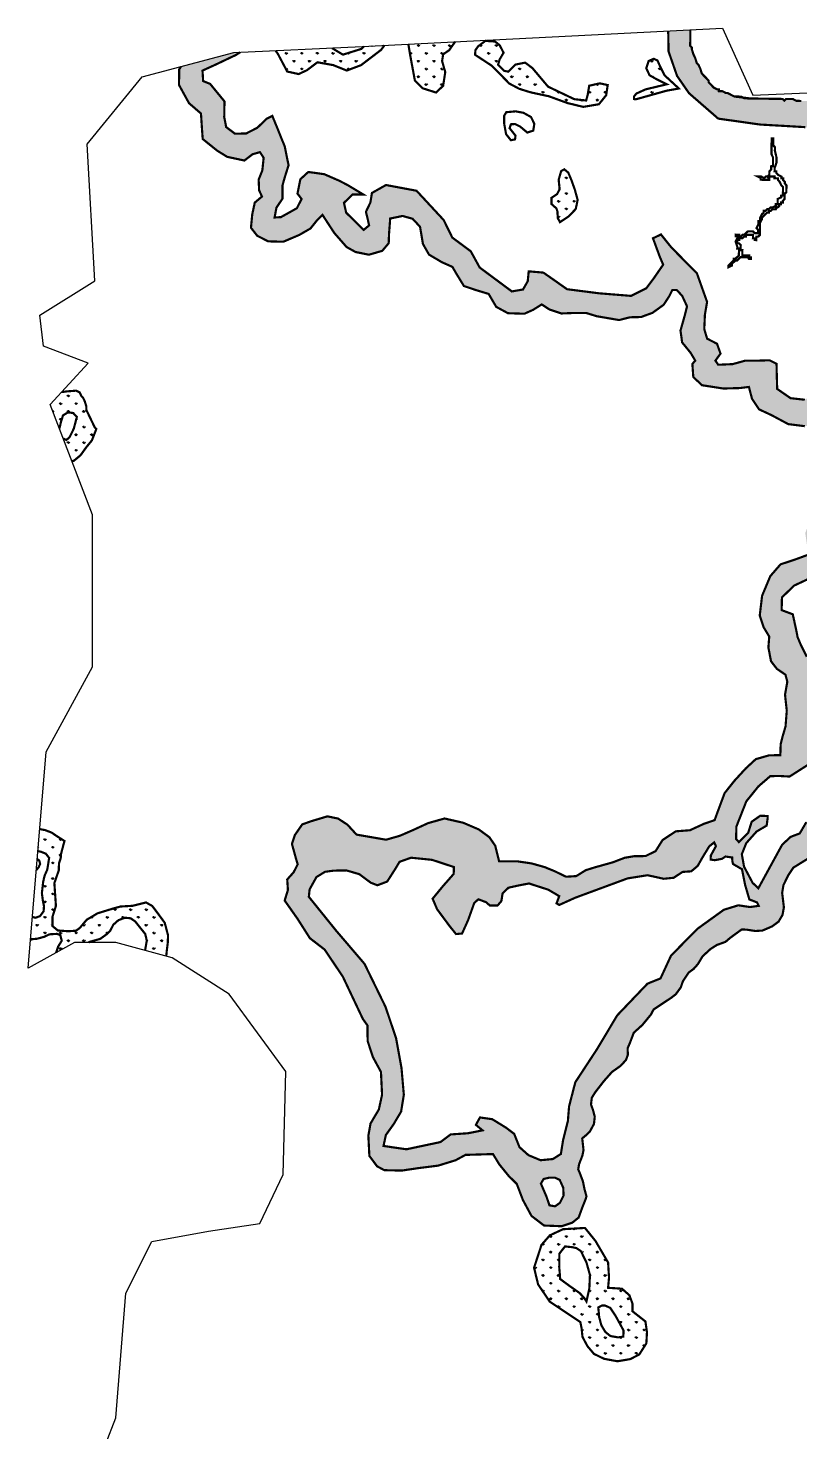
# Model space of a CAD drawing. Header units: metres. Extents: x 266585 to 279238, y 2117616 to 2127268.
# Drawn here: x 266585 to 268366, y 2124028 to 2127268 of the extents above; entities that cross this region are included whole.
import ezdxf

# ---------------------------------------------------------------- set-up
doc = ezdxf.new("R2010")
doc.units = ezdxf.units.M
for name, color, linetype in [('MANGROOVE BUFFER ZONE', 120, 'Continuous'), ('MANGROOVES BUFFER ZONE', 120, 'Continuous'), ('village', 3, 'Continuous')]:
    doc.layers.add(name, color=color, linetype=linetype)

msp = doc.modelspace()

# ---------------------------------------------------------------- hatches: boundary and pattern name
at = {"layer": 'MANGROOVES BUFFER ZONE'}
h = msp.add_hatch(dxfattribs=at)
h.set_pattern_fill('GRASS', color=256)
h.paths.add_polyline_path([(268242.5, 2125387.2), (268266, 2125413.6), (268289.5, 2125427.6), (268291.7, 2125443.7), (268291.7, 2125449.6), (268274.8, 2125450.3), (268254.9, 2125436.4), (268246.9, 2125410.7), (268225.5, 2125389.4), (268218.9, 2125396.7), (268219.7, 2125425.4), (268242.5, 2125483.4), (268270.4, 2125517.9), (268297.6, 2125541.4), (268315.9, 2125542.1), (268342.4, 2125540.7), (268387.2, 2125569.3), (268388, 2125607.1), (268388.7, 2125711.4), (268388.7, 2125762.8), (268382.1, 2125817.1), (268368.2, 2125845), (268360.8, 2125862.7), (268358.6, 2125874.7), (268349.8, 2125915.1), (268324.1, 2125924.7), (268324.8, 2125954), (268352.7, 2125981.2), (268396.8, 2126001.8), (268428.4, 2126017.9), (268435.8, 2126037.8), (268436.5, 2126084.8), (268436.5, 2126111.9), (268459.3, 2126132.1), (268465.9, 2126154.9), (268458.6, 2126175.5), (268463.7, 2126193.8), (268485.8, 2126193.1), (268502.7, 2126212.2), (268508.5, 2126249.6), (268499.7, 2126273.9), (268491.6, 2126307.7), (268485, 2126321.6), (268494.6, 2126329.7), (268537.9, 2126321.6), (268568.8, 2126329.7), (268607.8, 2126345.1), (268621.7, 2126361.3), (268623.2, 2126388.4), (268594.5, 2126430.6), (268565.1, 2126459.3), (268538.7, 2126473.2), (268518.1, 2126473.2), (268510, 2126460.8), (268506.3, 2126430.6), (268495.3, 2126391.7), (268485.7, 2126373.4), (268459.3, 2126369), (268465.2, 2126401.3), (268465.2, 2126453.4), (268454.9, 2126492.3), (268448.3, 2126503.4), (268433.6, 2126494.5), (268421.1, 2126458.6), (268399, 2126424), (268377.7, 2126410.1), (268344.6, 2126413.8), (268313.8, 2126435.1), (268313, 2126463), (268312.3, 2126493.1), (268296.1, 2126501.2), (268270.4, 2126500.4), (268240.3, 2126500.4), (268210.9, 2126492.3), (268177.8, 2126490.9), (268171.2, 2126500.4), (268183, 2126516.6), (268174.9, 2126539.3), (268152.1, 2126551.1), (268145.5, 2126573.1), (268147, 2126606.9), (268152, 2126635.8), (268128.5, 2126701.9), (268069.7, 2126761.4), (268045.5, 2126791.5), (268027.1, 2126782.7), (268042.5, 2126740.8), (268050.6, 2126721.8), (268029.3, 2126690.9), (268011.7, 2126667.4), (267976.4, 2126649.8), (267902.9, 2126655.7), (267828.7, 2126665.2), (267793.2, 2126690.2), (267774, 2126703.5), (267740.2, 2126706.4), (267738, 2126683.6), (267727, 2126664.5), (267701.3, 2126660.1), (267627.1, 2126715.2), (267606.5, 2126752.7), (267563.9, 2126784.3), (267544, 2126824.7), (267481.3, 2126892.4), (267410.8, 2126905.6), (267378.4, 2126887.3), (267374.8, 2126865.2), (267364.5, 2126843.9), (267368.9, 2126825.6), (267371.8, 2126812.4), (267359.3, 2126802.1), (267318.9, 2126841.7), (267313.8, 2126864.5), (267333.6, 2126883.6), (267358.6, 2126883.6), (267321.9, 2126905.6), (267303.5, 2126915.2), (267268.2, 2126930.6), (267231.5, 2126935.7), (267213.1, 2126918.9), (267206.5, 2126885.8), (267216, 2126873.3), (267205, 2126852), (267168.3, 2126831.5), (267153.6, 2126830.7), (267158, 2126853.5), (267171.9, 2126874.1), (267171.9, 2126904.9), (267177.1, 2126923.3), (267185.9, 2126951.2), (267177.1, 2126994.5), (267157.2, 2127043.7), (267148.4, 2127065), (267135.2, 2127058.4), (267113.9, 2127037.8), (267088.2, 2127024.6), (267062.4, 2127023.9), (267041.9, 2127039.3), (267037.4, 2127062.1), (267038, 2127098.5), (267004.9, 2127138.9), (266988.7, 2127145.5), (266987.3, 2127169.7), (267018.1, 2127183.7), (267064.4, 2127205.7), (267074.3, 2127212), (267059.5, 2127211.3), (266937.5, 2127178.8), (266933.5, 2127172.4), (266933, 2127136.5), (266956.1, 2127094.4), (266983.7, 2127070.6), (266986.3, 2127031.3), (266987.7, 2127011.8), (267021.1, 2126984.9), (267044.3, 2126970.6), (267083.9, 2126962.1), (267102.8, 2126976.6), (267119.8, 2126981.5), (267128.4, 2126968.4), (267125.4, 2126939.6), (267116.9, 2126918.1), (267117.9, 2126893.4), (267124.5, 2126879), (267107.9, 2126865), (267102.1, 2126838.1), (267099.1, 2126807), (267113.4, 2126788.6), (267138.9, 2126775.6), (267173.7, 2126774.7), (267210.6, 2126790.4), (267236.5, 2126805.3), (267252.4, 2126825.2), (267264.2, 2126836.7), (267291.4, 2126795), (267319.8, 2126762.5), (267340.6, 2126751), (267371.5, 2126744.8), (267402.2, 2126753.7), (267417.1, 2126771.4), (267417.7, 2126790.9), (267420.5, 2126828.3), (267449.2, 2126834.2), (267472.2, 2126827.7), (267489.4, 2126809.3), (267496.1, 2126769.6), (267510.1, 2126745), (267540, 2126727.4), (267564.2, 2126716.6), (267572.8, 2126701.8), (267590.6, 2126672.6), (267618.4, 2126663.2), (267647.8, 2126654.3), (267665.2, 2126624.5), (267692.3, 2126609.8), (267730.3, 2126608.6), (267750.6, 2126617.7), (267770.3, 2126630.1), (267788.1, 2126618.4), (267815.6, 2126609.2), (267846.4, 2126610.4), (267873.1, 2126610.3), (267897, 2126602.9), (267928.4, 2126597.5), (267948.9, 2126594), (267974.3, 2126600.4), (267999.6, 2126601), (268025.9, 2126610.6), (268051.7, 2126629.2), (268064.3, 2126648.5), (268071.7, 2126663.3), (268081.9, 2126663.5), (268094.6, 2126649.6), (268105.7, 2126625.5), (268101.2, 2126607.3), (268090.6, 2126569.8), (268094.4, 2126542.4), (268114.2, 2126518.1), (268124.6, 2126500.4), (268118, 2126492.6), (268120.2, 2126462.4), (268140.4, 2126443.6), (268189.6, 2126436), (268227.7, 2126437.1), (268248.5, 2126439.7), (268255.7, 2126412.3), (268271.9, 2126388), (268301.3, 2126374.3), (268339.3, 2126353.9), (268377.6, 2126349.1), (268404.6, 2126350), (268411.8, 2126353.8), (268424.4, 2126324.3), (268426.6, 2126296.6), (268436.1, 2126278.3), (268445, 2126263.6), (268443.8, 2126248.6), (268430.6, 2126235.9), (268416.4, 2126219.2), (268408.2, 2126175.1), (268389.6, 2126131.5), (268378.6, 2126102.4), (268385.8, 2126052.7), (268352.5, 2126040.5), (268321.6, 2126030.4), (268297.9, 2126003.1), (268279, 2125957.9), (268273.5, 2125912), (268282.8, 2125884.6), (268295.5, 2125863.7), (268293.5, 2125838.7), (268299.5, 2125806.8), (268313.2, 2125789.1), (268332.9, 2125775.7), (268337.2, 2125759.4), (268331.9, 2125729.6), (268335.9, 2125692.8), (268333.1, 2125656.4), (268325.9, 2125631.8), (268321.8, 2125615), (268321.1, 2125590), (268295.4, 2125589.7), (268264.4, 2125580.8), (268241, 2125559.2), (268214.9, 2125530.7), (268192.4, 2125502.4), (268175.1, 2125455.9), (268169.4, 2125440.1), (268144.9, 2125431.7), (268112.4, 2125416.8), (268079.6, 2125414.3), (268049.1, 2125394), (268033.1, 2125368.6), (268009.9, 2125357.2), (267984.2, 2125357), (267961.9, 2125353.3), (267934.2, 2125342.7), (267893.4, 2125331.3), (267872.1, 2125324.7), (267850, 2125311), (267826.5, 2125309.5), (267801, 2125321.9), (267777.1, 2125331.7), (267747, 2125340.2), (267714.4, 2125345), (267671.9, 2125344.9), (267668.5, 2125358.6), (267663, 2125381.1), (267649.3, 2125400.8), (267624.9, 2125418.7), (267589, 2125434.1), (267545.9, 2125443.9), (267507.7, 2125433.1), (267474.4, 2125417.7), (267443.3, 2125404.2), (267411, 2125394.9), (267342.8, 2125406.7), (267321.7, 2125429.7), (267300.2, 2125443.7), (267275.6, 2125448.9), (267238.4, 2125437.7), (267217.5, 2125430.3), (267200.5, 2125405.8), (267193.7, 2125385.2), (267202.4, 2125353.5), (267207, 2125338.1), (267197.6, 2125319.8), (267182.8, 2125303.2), (267184.4, 2125278.9), (267176.9, 2125254.6), (267206.5, 2125212.6), (267235.1, 2125167.7), (267269.1, 2125141.5), (267311.1, 2125079.1), (267357.4, 2124981.3), (267368, 2124966.4), (267368.4, 2124930.4), (267380.5, 2124893.5), (267399.2, 2124859.1), (267401.7, 2124806.3), (267394.3, 2124772.5), (267375.1, 2124740.1), (267370.1, 2124712), (267372.4, 2124665.4), (267390.2, 2124641.4), (267407, 2124632.4), (267447.2, 2124631.5), (267487.3, 2124637.4), (267531.2, 2124642.9), (267571.4, 2124655.3), (267594.3, 2124667.7), (267657.8, 2124669.6), (267672.4, 2124645.7), (267693.8, 2124619.4), (267712.7, 2124600.7), (267726.8, 2124563.7), (267746.6, 2124526.9), (267775.6, 2124504.7), (267816.2, 2124503.1), (267840.8, 2124511.2), (267855.5, 2124523.1), (267864, 2124546.5), (267871.8, 2124565.9), (267873.5, 2124572.2), (267869, 2124588.8), (267865.3, 2124606.8), (267858.2, 2124625.7), (267854.5, 2124634.3), (267856.4, 2124645.8), (267864.2, 2124666.2), (267866.7, 2124678.9), (267863.8, 2124705.7), (267874, 2124714.3), (267881.2, 2124721.2), (267890.9, 2124739.2), (267892.7, 2124756), (267888.5, 2124771.6), (267884, 2124783.9), (267885.9, 2124799.4), (267893.5, 2124811.8), (267914.3, 2124838.6), (267932.5, 2124859.1), (267952.4, 2124873.2), (267964.7, 2124886.6), (267969, 2124898.3), (267968.7, 2124914), (267974.4, 2124927.4), (267982.7, 2124949.5), (268002.8, 2124967.7), (268022.5, 2124991.7), (268028.4, 2125003.1), (268048.3, 2125016.4), (268069.4, 2125030.3), (268079.8, 2125038.4), (268091.3, 2125054.2), (268096.3, 2125068.7), (268109.6, 2125088.5), (268120.7, 2125096.6), (268130.9, 2125108), (268141.7, 2125126), (268160.2, 2125143), (268174.9, 2125152.2), (268194.4, 2125159.2), (268204.9, 2125168.2), (268232.1, 2125188), (268244, 2125187.3), (268263.3, 2125184.3), (268279.7, 2125185.3), (268302, 2125194.9), (268317, 2125205.9), (268326, 2125221.2), (268329.3, 2125238.8), (268325.3, 2125272.2), (268328.3, 2125290.4), (268339.5, 2125313), (268351, 2125330.4), (268384.2, 2125351), (268401.6, 2125371.4), (268415.5, 2125388.1), (268427.2, 2125418.2), (268449.3, 2125455.7), (268477.3, 2125500.3), (268506.9, 2125557.7), (268533.5, 2125593.1), (268576.6, 2125654.5), (268619.1, 2125701.4), (268657.3, 2125738.7), (268691, 2125780.5), (268709.4, 2125805.1), (268730.7, 2125823.9), (268744.2, 2125832.1), (268749.5, 2125841.2), (268754.9, 2125860.2), (268768.2, 2125872.5), (268784.8, 2125890.8), (268810.5, 2125926.4), (268833.7, 2125957.9), (268857.4, 2125980.1), (268876.6, 2125989.8), (268891.6, 2125996.5), (268902.4, 2126006.7), (268908, 2126016.9), (268913, 2126030.8), (268919.9, 2126048.8), (268930.7, 2126059), (268942.2, 2126069.7), (268965.5, 2126069.5), (268983.4, 2126069.5), (269004.9, 2126072.8), (269020.5, 2126082), (269037.3, 2126103.4), (269050.6, 2126122.3), (269060.5, 2126140.3), (269072.6, 2126154.4), (269087.6, 2126183), (269101.1, 2126198.9), (269112.3, 2126219), (269130, 2126243.9), (269136.5, 2126255.1), (269159.9, 2126351.4), (269179.8, 2126354.3), (269180.5, 2126356.3), (269186.3, 2126379.8), (269190.6, 2126405.9), (269190.3, 2126448.3), (269185.5, 2126468.5), (269178.8, 2126512.8), (269172.1, 2126550.8), (269160.2, 2126590.2), (269147.9, 2126620.1), (269141.8, 2126644.2), (269117.6, 2126679.3), (269092.5, 2126705.6), (269059.6, 2126741.2), (269027.8, 2126763.2), (268968.8, 2126793.8), (268923.6, 2126813.6), (268882, 2126828.7), (268828, 2126852), (268807.5, 2126860.8), (268786.4, 2126869.6), (268772.3, 2126879.5), (268760.3, 2126889.3), (268762.5, 2126895.4), (268775.3, 2126896.1), (268797.2, 2126884.3), (268831.4, 2126876.8), (268868.8, 2126870.1), (268932.1, 2126853.8), (268964.4, 2126842.7), (268992.9, 2126823.8), (269014.2, 2126809), (269033.5, 2126804.1), (269053.8, 2126800.5), (269089.3, 2126774.4), (269119.5, 2126744.2), (269160, 2126713.4), (269184.5, 2126693.6), (269206.6, 2126668.1), (269223.4, 2126661.3), (269246.7, 2126650.3), (269267.3, 2126652.4), (269290.2, 2126660.2), (269303.8, 2126680.3), (269318.2, 2126713.5), (269344.6, 2126769.5), (269358.2, 2126801), (269357.3, 2126802.5), (269313.6, 2126824.4), (269257.2, 2126699.8), (269169, 2126776.2), (269083, 2126851.1), (268972.7, 2126896.6), (268787.7, 2126942.1), (268693.3, 2126996.1), (268556.6, 2127068.1), (268517, 2127077.5), (268517, 2127081.5), (268513.1, 2127085.5), (268509.2, 2127089.6), (268505.3, 2127097.6), (268505.4, 2127101.6), (268501.4, 2127105.6), (268501.5, 2127109.6), (268497.6, 2127117.6), (268497.7, 2127121.6), (268497, 2127123.1), (268473.8, 2127122.1), (268473.7, 2127118), (268477.7, 2127117.9), (268477.7, 2127113.9), (268481.6, 2127109.9), (268481.5, 2127105.9), (268481.5, 2127101.9), (268485.4, 2127097.9), (268485.3, 2127093.9), (268489.3, 2127089.9), (268493.2, 2127089.8), (268493.2, 2127085.8), (268497.1, 2127081.8), (268497, 2127077.8), (268493.1, 2127077.9), (268489.1, 2127077.9), (268481.1, 2127078), (268477.2, 2127082.1), (268469.3, 2127086.2), (268461.3, 2127086.3), (268453.4, 2127086.4), (268449.4, 2127086.5), (268449.4, 2127090.4), (268441.5, 2127094.5), (268437.6, 2127098.6), (268433.6, 2127098.6), (268433.6, 2127094.7), (268429.5, 2127090.7), (268425.6, 2127090.8), (268425.6, 2127094.8), (268421.6, 2127094.8), (268421.7, 2127098.8), (268417.7, 2127098.9), (268413.7, 2127095), (268409.7, 2127095), (268409.8, 2127099), (268405.8, 2127103), (268401.9, 2127103.1), (268397.9, 2127103.2), (268393.9, 2127103.2), (268381.9, 2127099.4), (268377.9, 2127099.5), (268369.9, 2127099.6), (268362, 2127099.7), (268358, 2127099.8), (268350.1, 2127103.9), (268346.1, 2127103.9), (268342.1, 2127104), (268338.2, 2127104), (268334.2, 2127104.1), (268330.1, 2127100.2), (268326.2, 2127104.2), (268322.2, 2127104.3), (268314.3, 2127104.4), (268310.3, 2127104.4), (268306.3, 2127104.5), (268302.3, 2127104.5), (268286.4, 2127104.8), (268282.4, 2127104.8), (268266.5, 2127105.1), (268258.5, 2127105.2), (268246.6, 2127105.4), (268238.6, 2127105.5), (268235, 2127107.3), (268214.8, 2127109.8), (268206.9, 2127113.9), (268199, 2127118), (268195, 2127118.1), (268187.1, 2127122.2), (268183.1, 2127122.2), (268179.1, 2127122.3), (268179.2, 2127126.3), (268175.2, 2127126.3), (268167.3, 2127130.4), (268159.5, 2127138.5), (268155.5, 2127142.5), (268155.6, 2127146.5), (268151.7, 2127150.6), (268147.8, 2127154.6), (268143.8, 2127158.6), (268139.9, 2127162.7), (268136.1, 2127174.7), (268132.2, 2127182.7), (268128.3, 2127186.7), (268124.5, 2127198.7), (268120.6, 2127206.8), (268116.8, 2127218.8), (268116.9, 2127222.8), (268113, 2127226.8), (268113, 2127230.8), (268113.1, 2127234.8), (268113.2, 2127238.7), (268113.3, 2127246.7), (268113.3, 2127250.7), (268113.4, 2127258.6), (268113.5, 2127264), (268062.2, 2127261.4), (268063.1, 2127213.7), (268082.7, 2127157.3), (268110.2, 2127117.5), (268177.7, 2127058.8), (268274.7, 2127045.1), (268329.3, 2127042), (268379, 2127039.1), (268464.5, 2127014.5), (268600.7, 2126942.7), (268630.6, 2126897.5), (268634.7, 2126891.3), (268653.6, 2126900.7), (268666.6, 2126897.8), (268756.3, 2126834.1), (268825.1, 2126799.4), (268982.3, 2126737.7), (269059.8, 2126671.1), (269109.7, 2126597.3), (269135.8, 2126478.4), (269140.2, 2126394.4), (269124.2, 2126325), (269007.6, 2126141.7), (268982.3, 2126121.5), (268966.4, 2126130.2), (268966.4, 2126152.6), (268975.1, 2126177.2), (269034.4, 2126256.8), (269037.3, 2126270.5), (269028.6, 2126272), (268946.1, 2126171.4), (268860.5, 2126048.8), (268839.5, 2126037.2), (268755.6, 2125939.6), (268623.7, 2125785.3), (268540.5, 2125693.4), (268432.5, 2125538.3), (268381.1, 2125435.5), (268365.9, 2125409.5), (268344.9, 2125401.5), (268325.3, 2125383.4), (268270.3, 2125282.9), (268257.1, 2125295.4), (268237.3, 2125332.8), (268232.2, 2125361.5)])
h.paths.add_polyline_path([(268157, 2125379.7), (268168.3, 2125388.7), (268172.4, 2125380.1), (268160.6, 2125358.5), (268160.2, 2125349), (268169.7, 2125347.7), (268186.3, 2125350.8), (268194.5, 2125356.2), (268209.8, 2125354), (268210.3, 2125345.4), (268211.9, 2125338.9), (268232.5, 2125326.8), (268239.7, 2125290.8), (268249.6, 2125257.1), (268267.2, 2125250.3), (268271.2, 2125242.3), (268251, 2125239.6), (268224, 2125243.6), (268190.7, 2125233.3), (268129.5, 2125189.2), (268068.7, 2125127.4), (268044.5, 2125074.9), (268014.3, 2125062.7), (267944.6, 2124989.7), (267897.8, 2124911.5), (267847.8, 2124835.3), (267833.4, 2124779.6), (267830.7, 2124746.3), (267819.5, 2124701.3), (267814.5, 2124669.8), (267796, 2124658.1), (267767.6, 2124655.4), (267739.6, 2124667.1), (267718.9, 2124685.6), (267706.7, 2124716.2), (267687.7, 2124730.6), (267656.1, 2124750), (267627.7, 2124754.1), (267618.3, 2124737), (267633.6, 2124724.3), (267599.8, 2124717.6), (267560.1, 2124714.9), (267536.6, 2124697.3), (267457.9, 2124680.6), (267405.1, 2124688.3), (267410.5, 2124713.5), (267428.6, 2124738.8), (267445.7, 2124767.6), (267452, 2124806.4), (267446.6, 2124868.2), (267434, 2124937.3), (267409.6, 2125009.5), (267361.3, 2125108.4), (267295.4, 2125185.5), (267232.7, 2125263.2), (267234.5, 2125280.4), (267250.3, 2125308.8), (267270.1, 2125320.9), (267290.4, 2125323.6), (267319.3, 2125324.1), (267349.1, 2125315.5), (267375.7, 2125295.7), (267391, 2125289.8), (267413.6, 2125298.4), (267431.2, 2125325.9), (267442, 2125343.9), (267468.6, 2125353.4), (267517.1, 2125348.5), (267567.6, 2125331.9), (267567.1, 2125316.1), (267541.4, 2125286.8), (267518.4, 2125258.8), (267528.8, 2125234.5), (267557.2, 2125196.2), (267572.5, 2125177.2), (267586.5, 2125178.6), (267600.5, 2125209.7), (267614.5, 2125248.9), (267624, 2125257.5), (267642, 2125250.7), (267650.6, 2125243), (267668.2, 2125243), (267677.2, 2125253.4), (267679.9, 2125271), (267693.4, 2125284.1), (267713.3, 2125288.6), (267740.8, 2125294), (267785.5, 2125279.6), (267810.7, 2125264.7), (267804.4, 2125248), (267810.7, 2125244.4), (267847.7, 2125261.1), (267968.5, 2125305.7), (268014.5, 2125313), (268051.9, 2125304.8), (268074.9, 2125307.1), (268095.2, 2125320.6), (268115.5, 2125322), (268130.4, 2125334.6), (268140.8, 2125353.1)], flags=16)
h.paths.add_polyline_path([(267800.6, 2124615.3), (267811.8, 2124609.9), (267819.9, 2124592), (267820.8, 2124574.1), (267812.3, 2124557.1), (267801.1, 2124549), (267788.1, 2124551.3), (267781.4, 2124571), (267768.4, 2124601.4), (267774.7, 2124612.1), (267788.1, 2124615.3)], flags=16)
h = msp.add_hatch(dxfattribs=at)
h.set_pattern_fill('GRASS', color=256)
h.paths.add_polyline_path([(267540.3, 2127191.5), (267542.7, 2127207), (267556.6, 2127216.7), (267570.6, 2127236.4), (267462.4, 2127230.9), (267466.9, 2127203.7), (267477.5, 2127146.7), (267495.4, 2127128.8), (267526.4, 2127119), (267542.7, 2127134.5), (267547.6, 2127166.2)])
h.paths.add_polyline_path([(267399.6, 2127217.5), (267407.3, 2127228.1), (267359.8, 2127225.7), (267354, 2127219.7), (267311.4, 2127206.4), (267287.9, 2127220.4), (267286.5, 2127222.1), (267155.8, 2127215.9), (267161.4, 2127207.9), (267182.8, 2127167.5), (267209.2, 2127161.6), (267228.3, 2127170.5), (267252.6, 2127188.8), (267289.3, 2127182.2), (267320.2, 2127169.7), (267353.3, 2127182.2)])
h.paths.add_polyline_path([(267846.6, 2126895.2), (267838.7, 2126917.3), (267831.5, 2126934.3), (267822.3, 2126941.8), (267815.1, 2126937.7), (267809.4, 2126917.9), (267811.6, 2126895.8), (267805.6, 2126884.5), (267792.7, 2126876), (267792.7, 2126861.8), (267804.1, 2126851.7), (267806.6, 2126844.5), (267807.2, 2126829.7), (267812.3, 2126819.9), (267832.1, 2126832.9), (267848.8, 2126850.2), (267853.2, 2126871.3)])
h.paths.add_polyline_path([(268043.6, 2127179.2), (268037.5, 2127192.9), (268028.9, 2127196.9), (268017.2, 2127191.9), (268011.6, 2127175.1), (268019.2, 2127158.8), (268035.5, 2127149.7), (268058.9, 2127138), (268010, 2127126.3), (267988.7, 2127116.6), (267983.1, 2127109.5), (267983.1, 2127103.9), (267987.7, 2127103.4), (268058.4, 2127123.2), (268086.8, 2127128.3), (268053.8, 2127158.8)])
h = msp.add_hatch(dxfattribs=at)
h.set_pattern_fill('GRASS', color=256)
h.paths.add_polyline_path([(267748.9, 2127175.3), (267732.1, 2127188), (267709.2, 2127183.4), (267693, 2127167.1), (267683.3, 2127169.2), (267669.6, 2127183.4), (267673.2, 2127195.6), (267682.3, 2127210.8), (267673.2, 2127228.1), (267662.5, 2127236.7), (267640.2, 2127238.2), (267623.4, 2127225.5), (267617.3, 2127216.9), (267616.3, 2127206.2), (267654.9, 2127180.9), (267695.5, 2127139.7), (267718.4, 2127127.6), (267744.8, 2127119.4), (267787, 2127110.3), (267830.1, 2127094.6), (267866.2, 2127085.9), (267902.3, 2127092), (267919, 2127112.8), (267922.6, 2127136.2), (267904.3, 2127140.2), (267879.9, 2127134.7), (267876.4, 2127113.8), (267872.8, 2127100.6), (267845.4, 2127103.7), (267784.9, 2127132.6)])
h = msp.add_hatch(dxfattribs=at)
h.set_pattern_fill('GRASS', color=256)
h.paths.add_polyline_path([(268311.8, 2126937.1), (268307.8, 2126937.2), (268307.9, 2126941.2), (268308, 2126945.2), (268312.1, 2126957.1), (268312.2, 2126961), (268312.2, 2126965), (268312.3, 2126969), (268308.5, 2126985), (268308.6, 2126989), (268308.7, 2126992.9), (268304.7, 2126997), (268304.8, 2127001), (268304.8, 2127004.9), (268304.9, 2127008.9), (268305, 2127012.9), (268301, 2127013), (268300.9, 2127009), (268300.9, 2127005), (268300.8, 2127001), (268300.8, 2126997), (268300.6, 2126989.1), (268300.6, 2126985.1), (268300.5, 2126981.1), (268300.5, 2126977.1), (268304.3, 2126969.1), (268304.3, 2126965.1), (268304.2, 2126961.1), (268304.1, 2126953.2), (268304, 2126949.2), (268300.1, 2126949.3), (268300, 2126945.3), (268299.9, 2126941.3), (268295.9, 2126937.4), (268295.8, 2126933.4), (268295.8, 2126929.4), (268291.7, 2126925.5), (268287.8, 2126925.5), (268283.7, 2126921.6), (268275.8, 2126925.7), (268271.8, 2126925.8), (268267.9, 2126925.8), (268275.8, 2126921.7), (268275.7, 2126917.8), (268279.7, 2126917.7), (268283.7, 2126917.6), (268291.6, 2126917.5), (268295.6, 2126917.5), (268295.7, 2126925.4), (268299.7, 2126925.4), (268303.7, 2126925.3), (268307.7, 2126925.3), (268307.6, 2126921.3), (268311.6, 2126921.2), (268315.6, 2126921.2), (268315.5, 2126917.2), (268319.4, 2126913.1), (268323.3, 2126905.1), (268327.2, 2126901.1), (268327.2, 2126897.1), (268327.1, 2126893.1), (268327, 2126889.1), (268331, 2126885.1), (268335, 2126889), (268335.1, 2126893), (268335.1, 2126897), (268335.2, 2126901), (268335.2, 2126904.9), (268331.3, 2126909), (268331.4, 2126913), (268327.5, 2126917), (268327.5, 2126921), (268323.5, 2126921), (268323.6, 2126925), (268315.7, 2126929.1), (268311.8, 2126933.2)])
h = msp.add_hatch(dxfattribs=at)
h.set_pattern_fill('GRASS', color=256)
h.paths.add_polyline_path([(266715.3, 2126406.9), (266711.4, 2126414.9), (266707.5, 2126419), (266703.6, 2126427), (266695.7, 2126431.1), (266674.2, 2126429.4), (266662.3, 2126427.8), (266635.9, 2126399), (266657, 2126343.9), (266660.7, 2126359.3), (266665.2, 2126374), (266676.6, 2126380.9), (266688.7, 2126379.6), (266697.2, 2126370.4), (266690.2, 2126343.6), (266680.5, 2126323.8), (266673, 2126317.3), (266665.9, 2126320.7), (266685.8, 2126268.8), (266690.3, 2126269.3), (266705.7, 2126282), (266719.3, 2126300.9), (266732, 2126316.4), (266742.2, 2126342.8), (266738.3, 2126346.8), (266734.4, 2126354.9), (266719, 2126386.9), (266719.1, 2126394.9)])
h = msp.add_hatch(dxfattribs=at)
h.set_pattern_fill('GRASS', color=256)
h.paths.add_polyline_path([(266781.5, 2125198.9), (266793.1, 2125209.2), (266808.1, 2125214.9), (266821.1, 2125213.7), (266831.7, 2125206.6), (266844.4, 2125190.7), (266855.1, 2125177.4), (266858.6, 2125162.2), (266854.7, 2125139.2), (266903.6, 2125125.9), (266904.8, 2125138.9), (266907, 2125156.3), (266907.7, 2125174.2), (266900.1, 2125203.2), (266884.7, 2125224.2), (266871.2, 2125242.1), (266856.8, 2125250.2), (266843.4, 2125246.8), (266825.7, 2125242.4), (266798.1, 2125240.8), (266782.8, 2125236.7), (266744.9, 2125225.1), (266719.9, 2125210.2), (266703.9, 2125191.2), (266695.2, 2125185), (266677.5, 2125183.7), (266653.1, 2125185.6), (266641.1, 2125195.6), (266641, 2125217.2), (266648.9, 2125242.2), (266645.3, 2125294.8), (266647.3, 2125300.7), (266655.6, 2125324.5), (266655.9, 2125340.4), (266660, 2125352.3), (266660.2, 2125360.3), (266664.4, 2125376.2), (266668.6, 2125392), (266650.5, 2125403.5), (266639.1, 2125411.3), (266624, 2125417.1), (266611.4, 2125419.5), (266607.1, 2125368.8), (266614.6, 2125367), (266625.6, 2125362.7), (266633.2, 2125353), (266631.6, 2125342.3), (266628.8, 2125325.6), (266622.7, 2125311.9), (266619.4, 2125297.4), (266616.5, 2125271.8), (266618.7, 2125254.7), (266621.3, 2125242), (266620.6, 2125230), (266612, 2125218.5), (266601.7, 2125214.9), (266594.5, 2125216.7), (266589.9, 2125162.3), (266592.1, 2125165.3), (266605.3, 2125166.4), (266621.5, 2125170.8), (266634.2, 2125176.7), (266651.6, 2125177.7), (266659, 2125174.7), (266662.4, 2125161.8), (266654, 2125148.4), (266649.2, 2125134.1), (266691.6, 2125157.7), (266724.2, 2125157.7), (266726.9, 2125159.4), (266750.9, 2125166), (266765, 2125176), (266774.1, 2125184.8)])
h = msp.add_hatch(dxfattribs=at)
h.set_pattern_fill('GRASS', color=256)
h.paths.add_polyline_path([(267979.7, 2124306.9), (267979.7, 2124324.7), (267972.6, 2124343.9), (267955.5, 2124358.9), (267923.5, 2124361), (267925.6, 2124384.5), (267923.5, 2124419.4), (267894.3, 2124469.2), (267870.1, 2124499.1), (267819.5, 2124496.2), (267788.9, 2124482), (267769.7, 2124459.9), (267752.6, 2124407.3), (267761.9, 2124368.8), (267788.9, 2124329), (267859.4, 2124282), (267862.3, 2124267.6), (267864.4, 2124247.7), (267875.8, 2124226.4), (267890.7, 2124208.6), (267914.2, 2124197.2), (267944.9, 2124191.5), (267974.8, 2124196.5), (267995.4, 2124207.1), (268011.8, 2124232.8), (268013.2, 2124258.4), (268009.7, 2124283.3)])
h.paths.add_polyline_path([(267873.5, 2124329.5), (267868.2, 2124338), (267857.5, 2124349.1), (267833.4, 2124366.1), (267812.9, 2124381.2), (267810.7, 2124408.8), (267811.1, 2124440), (267824.1, 2124456.5), (267841, 2124454.7), (267850.4, 2124452.5), (267860.6, 2124445.8), (267873.5, 2124419.5), (267881.6, 2124390.6), (267880.2, 2124359.4)], flags=16)
h.paths.add_polyline_path([(267900.8, 2124315.6), (267909.2, 2124320.1), (267916.4, 2124320.1), (267928.4, 2124314.7), (267940.9, 2124296), (267959.1, 2124262.6), (267958.7, 2124248.4), (267946.7, 2124246.6), (267928.8, 2124249.7), (267917.2, 2124259.1), (267907.9, 2124274.6), (267903, 2124292.9)], flags=16)

# ---------------------------------------------------------------- linework, layer by layer
at = {"color": 3}
msp.add_lwpolyline([(266848, 2127154.9), (267059.5, 2127211.3)], dxfattribs=at)
at = {"layer": 'MANGROOVE BUFFER ZONE', "const_width": 5, "flags": 128}
for points in [[(268379, 2127039.1), (268329.3, 2127042), (268274.7, 2127045.1), (268177.7, 2127058.8), (268110.2, 2127117.5), (268082.7, 2127157.3), (268063.1, 2127213.7), (268062.2, 2127261.4)], [(268113.5, 2127264), (268113.4, 2127258.6), (268113.3, 2127250.7), (268113.3, 2127246.7), (268113.2, 2127238.7), (268113.1, 2127234.8), (268113, 2127230.8), (268113, 2127226.8), (268116.9, 2127222.8), (268116.8, 2127218.8), (268120.6, 2127206.8), (268124.5, 2127198.7), (268128.3, 2127186.7), (268132.2, 2127182.7), (268136.1, 2127174.7), (268139.9, 2127162.7), (268143.8, 2127158.6), (268147.8, 2127154.6), (268151.7, 2127150.6), (268155.6, 2127146.5), (268155.5, 2127142.5), (268159.5, 2127138.5), (268167.3, 2127130.4), (268175.2, 2127126.3), (268179.2, 2127126.3), (268179.1, 2127122.3), (268183.1, 2127122.2), (268187.1, 2127122.2), (268195, 2127118.1), (268199, 2127118), (268206.9, 2127113.9), (268214.8, 2127109.8), (268222.8, 2127109.7), (268230.7, 2127109.6), (268238.6, 2127105.5), (268246.6, 2127105.4), (268258.5, 2127105.2), (268266.5, 2127105.1), (268282.4, 2127104.8), (268286.4, 2127104.8), (268302.3, 2127104.5), (268306.3, 2127104.5), (268310.3, 2127104.4), (268314.3, 2127104.4), (268322.2, 2127104.3), (268326.2, 2127104.2), (268330.1, 2127100.2), (268334.2, 2127104.1), (268338.2, 2127104), (268342.1, 2127104), (268346.1, 2127103.9), (268350.1, 2127103.9), (268358, 2127099.8), (268362, 2127099.7), (268369.9, 2127099.6)], [(267407.3, 2127228.1), (267399.6, 2127217.5), (267353.3, 2127182.2), (267320.2, 2127169.7), (267289.3, 2127182.2), (267252.6, 2127188.8), (267228.3, 2127170.5), (267209.2, 2127161.6), (267182.8, 2127167.5), (267161.4, 2127207.9), (267155.8, 2127215.9)], [(267286.5, 2127222.1), (267287.9, 2127220.4), (267311.4, 2127206.4), (267354, 2127219.7), (267359.8, 2127225.7)], [(267462.4, 2127230.9), (267466.9, 2127203.7), (267477.5, 2127146.7), (267495.4, 2127128.8), (267526.4, 2127119), (267542.7, 2127134.5), (267547.6, 2127166.2), (267540.3, 2127191.5), (267542.7, 2127207), (267556.6, 2127216.7), (267570.6, 2127236.4)], [(267074.3, 2127212), (267064.4, 2127205.7), (267018.1, 2127183.7), (266987.3, 2127169.7), (266988.7, 2127145.5), (267004.9, 2127138.9), (267038, 2127098.5), (267037.4, 2127062.1), (267041.9, 2127039.3), (267062.4, 2127023.9), (267088.2, 2127024.6), (267113.9, 2127037.8), (267135.2, 2127058.4), (267148.4, 2127065), (267157.2, 2127043.7), (267177.1, 2126994.5), (267185.9, 2126951.2), (267177.1, 2126923.3), (267171.9, 2126904.9), (267171.9, 2126874.1), (267158, 2126853.5), (267153.6, 2126830.7), (267168.3, 2126831.5), (267205, 2126852), (267216, 2126873.3), (267206.5, 2126885.8), (267213.1, 2126918.9), (267231.5, 2126935.7), (267268.2, 2126930.6), (267303.5, 2126915.2), (267321.9, 2126905.6), (267358.6, 2126883.6), (267333.6, 2126883.6), (267313.8, 2126864.5), (267318.9, 2126841.7), (267359.3, 2126802.1), (267371.8, 2126812.4), (267368.9, 2126825.6), (267364.5, 2126843.9), (267374.8, 2126865.2), (267378.4, 2126887.3), (267410.8, 2126905.6), (267481.3, 2126892.4), (267544, 2126824.7), (267563.9, 2126784.3), (267606.5, 2126752.7), (267627.1, 2126715.2), (267701.3, 2126660.1), (267727, 2126664.5), (267738, 2126683.6), (267740.2, 2126706.4), (267774, 2126703.5), (267793.2, 2126690.2), (267828.7, 2126665.2), (267902.9, 2126655.7), (267976.4, 2126649.8), (268011.7, 2126667.4), (268029.3, 2126690.9), (268050.6, 2126721.8), (268042.5, 2126740.8), (268027.1, 2126782.7), (268045.5, 2126791.5), (268069.7, 2126761.4), (268128.5, 2126701.9), (268152, 2126635.8), (268147, 2126606.9), (268145.5, 2126573.1), (268152.1, 2126551.1), (268174.9, 2126539.3), (268183, 2126516.6), (268171.2, 2126500.4), (268177.8, 2126490.9), (268210.9, 2126492.3), (268240.3, 2126500.4), (268270.4, 2126500.4), (268296.1, 2126501.2), (268312.3, 2126493.1), (268313, 2126463), (268313.8, 2126435.1), (268344.6, 2126413.8), (268377.7, 2126410.1)], [(268377.6, 2126349.1), (268339.3, 2126353.9), (268301.3, 2126374.3), (268271.9, 2126388), (268255.7, 2126412.3), (268248.5, 2126439.7), (268227.7, 2126437.1), (268189.6, 2126436), (268140.4, 2126443.6), (268120.2, 2126462.4), (268118, 2126492.6), (268124.6, 2126500.4), (268114.2, 2126518.1), (268094.4, 2126542.4), (268090.6, 2126569.8), (268101.2, 2126607.3), (268105.7, 2126625.5), (268094.6, 2126649.6), (268081.9, 2126663.5), (268071.7, 2126663.3), (268064.3, 2126648.5), (268051.7, 2126629.2), (268025.9, 2126610.6), (267999.6, 2126601), (267974.3, 2126600.4), (267948.9, 2126594), (267928.4, 2126597.5), (267897, 2126602.9), (267873.1, 2126610.3), (267846.4, 2126610.4), (267815.6, 2126609.2), (267788.1, 2126618.4), (267770.3, 2126630.1), (267750.6, 2126617.7), (267730.3, 2126608.6), (267692.3, 2126609.8), (267665.2, 2126624.5), (267647.8, 2126654.3), (267618.4, 2126663.2), (267590.6, 2126672.6), (267572.8, 2126701.8), (267564.2, 2126716.6), (267540, 2126727.4), (267510.1, 2126745), (267496.1, 2126769.6), (267489.4, 2126809.3), (267472.2, 2126827.7), (267449.2, 2126834.2), (267420.5, 2126828.3), (267417.7, 2126790.9), (267417.1, 2126771.4), (267402.2, 2126753.7), (267371.5, 2126744.8), (267340.6, 2126751), (267319.8, 2126762.5), (267291.4, 2126795), (267264.2, 2126836.7), (267252.4, 2126825.2), (267236.5, 2126805.3), (267210.6, 2126790.4), (267173.7, 2126774.7), (267138.9, 2126775.6), (267113.4, 2126788.6), (267099.1, 2126807), (267102.1, 2126838.1), (267107.9, 2126865), (267124.5, 2126879), (267117.9, 2126893.4), (267116.9, 2126918.1), (267125.4, 2126939.6), (267128.4, 2126968.4), (267119.8, 2126981.5), (267102.8, 2126976.6), (267083.9, 2126962.1), (267044.3, 2126970.6), (267021.1, 2126984.9), (266987.7, 2127011.8), (266986.3, 2127031.3), (266983.7, 2127070.6), (266956.1, 2127094.4), (266933, 2127136.5), (266933.5, 2127172.4), (266937.5, 2127178.8)], [(268251.9, 2127105.3), (268214.8, 2127109.8)], [(266685.8, 2126268.8), (266690.3, 2126269.3), (266705.7, 2126282), (266719.3, 2126300.9), (266732, 2126316.4), (266742.2, 2126342.8), (266738.3, 2126346.8), (266734.4, 2126354.9), (266719, 2126386.9), (266719.1, 2126394.9), (266715.3, 2126406.9), (266711.4, 2126414.9), (266707.5, 2126419), (266703.6, 2126427), (266695.7, 2126431.1), (266674.2, 2126429.4), (266662.3, 2126427.8)], [(266657, 2126343.9), (266660.7, 2126359.3), (266665.2, 2126374), (266676.6, 2126380.9), (266688.7, 2126379.6), (266697.2, 2126370.4), (266690.2, 2126343.6), (266680.5, 2126323.8), (266673, 2126317.3), (266665.9, 2126320.7)], [(268384.2, 2125351), (268351, 2125330.4), (268339.5, 2125313), (268328.3, 2125290.4), (268325.3, 2125272.2), (268329.3, 2125238.8), (268326, 2125221.2), (268317, 2125205.9), (268302, 2125194.9), (268279.7, 2125185.3), (268263.3, 2125184.3), (268244, 2125187.3), (268232.1, 2125188), (268204.9, 2125168.2), (268194.4, 2125159.2), (268174.9, 2125152.2), (268160.2, 2125143), (268141.7, 2125126), (268130.9, 2125108), (268120.7, 2125096.6), (268109.6, 2125088.5), (268096.3, 2125068.7), (268091.3, 2125054.2), (268079.8, 2125038.4), (268069.4, 2125030.3), (268048.3, 2125016.4), (268028.4, 2125003.1), (268022.5, 2124991.7), (268002.8, 2124967.7), (267982.7, 2124949.5), (267974.4, 2124927.4), (267968.7, 2124914), (267969, 2124898.3), (267964.7, 2124886.6), (267952.4, 2124873.2), (267932.5, 2124859.1), (267914.3, 2124838.6), (267893.5, 2124811.8), (267885.9, 2124799.4), (267884, 2124783.9), (267888.5, 2124771.6), (267892.7, 2124756), (267890.9, 2124739.2), (267881.2, 2124721.2), (267874, 2124714.3), (267863.8, 2124705.7), (267866.7, 2124678.9), (267864.2, 2124666.2), (267856.4, 2124645.8), (267854.5, 2124634.3), (267858.2, 2124625.7), (267865.3, 2124606.8), (267869, 2124588.8), (267873.5, 2124572.2), (267871.8, 2124565.9), (267864, 2124546.5), (267855.5, 2124523.1), (267840.8, 2124511.2), (267816.2, 2124503.1), (267775.6, 2124504.7), (267746.6, 2124526.9), (267726.8, 2124563.7), (267712.7, 2124600.7), (267693.8, 2124619.4), (267672.4, 2124645.7), (267657.8, 2124669.6), (267594.3, 2124667.7), (267571.4, 2124655.3), (267531.2, 2124642.9), (267487.3, 2124637.4), (267447.2, 2124631.5), (267407, 2124632.4), (267390.2, 2124641.4), (267372.4, 2124665.4), (267370.1, 2124712), (267375.1, 2124740.1), (267394.3, 2124772.5), (267401.7, 2124806.3), (267399.2, 2124859.1), (267380.5, 2124893.5), (267368.4, 2124930.4), (267368, 2124966.4), (267357.4, 2124981.3), (267311.1, 2125079.1), (267269.1, 2125141.5), (267235.1, 2125167.7), (267206.5, 2125212.6), (267176.9, 2125254.6), (267184.4, 2125278.9), (267182.8, 2125303.2), (267197.6, 2125319.8), (267207, 2125338.1), (267202.4, 2125353.5), (267193.7, 2125385.2), (267200.5, 2125405.8), (267217.5, 2125430.3), (267238.4, 2125437.7), (267275.6, 2125448.9), (267300.2, 2125443.7), (267321.7, 2125429.7), (267342.8, 2125406.7), (267411, 2125394.9), (267443.3, 2125404.2), (267474.4, 2125417.7), (267507.7, 2125433.1), (267545.9, 2125443.9), (267589, 2125434.1), (267624.9, 2125418.7), (267649.3, 2125400.8), (267663, 2125381.1), (267668.5, 2125358.6), (267671.9, 2125344.9), (267714.4, 2125345), (267747, 2125340.2), (267777.1, 2125331.7), (267801, 2125321.9), (267826.5, 2125309.5), (267850, 2125311), (267872.1, 2125324.7), (267893.4, 2125331.3), (267934.2, 2125342.7), (267961.9, 2125353.3), (267984.2, 2125357), (268009.9, 2125357.2), (268033.1, 2125368.6), (268049.1, 2125394), (268079.6, 2125414.3), (268112.4, 2125416.8), (268144.9, 2125431.7), (268169.4, 2125440.1), (268175.1, 2125455.9), (268192.4, 2125502.4), (268214.9, 2125530.7), (268241, 2125559.2), (268264.4, 2125580.8), (268295.4, 2125589.7), (268321.1, 2125590), (268321.8, 2125615), (268325.9, 2125631.8), (268333.1, 2125656.4), (268335.9, 2125692.8), (268331.9, 2125729.6), (268337.2, 2125759.4), (268332.9, 2125775.7), (268313.2, 2125789.1), (268299.5, 2125806.8), (268293.5, 2125838.7), (268295.5, 2125863.7), (268282.8, 2125884.6), (268273.5, 2125912), (268279, 2125957.9), (268297.9, 2126003.1), (268321.6, 2126030.4), (268352.5, 2126040.5), (268385.8, 2126052.7)], [(268396.8, 2126001.8), (268352.7, 2125981.2), (268324.8, 2125954), (268324.1, 2125924.7), (268349.8, 2125915.1), (268358.6, 2125874.7), (268360.8, 2125862.7), (268368.2, 2125845), (268382.1, 2125817.1)], [(268387.2, 2125569.3), (268342.4, 2125540.7), (268315.9, 2125542.1), (268297.6, 2125541.4), (268270.4, 2125517.9), (268242.5, 2125483.4), (268219.7, 2125425.4), (268218.9, 2125396.7), (268225.5, 2125389.4), (268246.9, 2125410.7), (268254.9, 2125436.4), (268274.8, 2125450.3), (268291.7, 2125449.6), (268291.7, 2125443.7), (268289.5, 2125427.6), (268266, 2125413.6), (268242.5, 2125387.2), (268232.2, 2125361.5), (268237.3, 2125332.8), (268257.1, 2125295.4), (268270.3, 2125282.9), (268325.3, 2125383.4), (268344.9, 2125401.5), (268365.9, 2125409.5), (268381.1, 2125435.5)], [(266903.6, 2125125.9), (266904.8, 2125138.9), (266907, 2125156.3), (266907.7, 2125174.2), (266900.1, 2125203.2), (266884.7, 2125224.2), (266871.2, 2125242.1), (266856.8, 2125250.2), (266843.4, 2125246.8), (266825.7, 2125242.4), (266798.1, 2125240.8), (266782.8, 2125236.7), (266744.9, 2125225.1), (266719.9, 2125210.2), (266703.9, 2125191.2), (266695.2, 2125185), (266677.5, 2125183.7), (266653.1, 2125185.6), (266641.1, 2125195.6), (266641, 2125217.2), (266648.9, 2125242.2), (266645.3, 2125294.8), (266647.3, 2125300.7), (266655.6, 2125324.5), (266655.9, 2125340.4), (266660, 2125352.3), (266660.2, 2125360.3), (266664.4, 2125376.2), (266668.6, 2125392), (266650.5, 2125403.5), (266639.1, 2125411.3), (266624, 2125417.1), (266611.4, 2125419.5)], [(266607.1, 2125368.8), (266614.6, 2125367), (266625.6, 2125362.7), (266633.2, 2125353), (266631.6, 2125342.3), (266628.8, 2125325.6), (266622.7, 2125311.9), (266619.4, 2125297.4), (266616.5, 2125271.8), (266618.7, 2125254.7), (266621.3, 2125242), (266620.6, 2125230), (266612, 2125218.5), (266601.7, 2125214.9), (266594.5, 2125216.7)], [(266603.5, 2125324.8), (266608.7, 2125330.9), (266612.4, 2125338.9), (266610.6, 2125346.5), (266605.6, 2125350.7)], [(266724.2, 2125157.7), (266726.9, 2125159.4), (266750.9, 2125166), (266765, 2125176), (266774.1, 2125184.8), (266781.5, 2125198.9), (266793.1, 2125209.2), (266808.1, 2125214.9), (266821.1, 2125213.7), (266831.7, 2125206.6), (266844.4, 2125190.7), (266855.1, 2125177.4), (266858.6, 2125162.2), (266854.7, 2125139.2)], [(266589.9, 2125162.3), (266592.1, 2125165.3), (266605.3, 2125166.4), (266621.5, 2125170.8), (266634.2, 2125176.7), (266651.6, 2125177.7), (266659, 2125174.7), (266662.4, 2125161.8), (266654, 2125148.4), (266649.2, 2125134.1)]]:
    msp.add_lwpolyline(points, dxfattribs=at)
for points in [[(267616.3, 2127206.2), (267654.9, 2127180.9), (267695.5, 2127139.7), (267718.4, 2127127.6), (267744.8, 2127119.4), (267787, 2127110.3), (267830.1, 2127094.6), (267866.2, 2127085.9), (267902.3, 2127092), (267919, 2127112.8), (267922.6, 2127136.2), (267904.3, 2127140.2), (267879.9, 2127134.7), (267876.4, 2127113.8), (267872.8, 2127100.6), (267845.4, 2127103.7), (267784.9, 2127132.6), (267748.9, 2127175.3), (267732.1, 2127188), (267709.2, 2127183.4), (267693, 2127167.1), (267683.3, 2127169.2), (267669.6, 2127183.4), (267673.2, 2127195.6), (267682.3, 2127210.8), (267673.2, 2127228.1), (267662.5, 2127236.7), (267640.2, 2127238.2), (267623.4, 2127225.5), (267617.3, 2127216.9)], [(267987.7, 2127103.4), (268058.4, 2127123.2), (268086.8, 2127128.3), (268053.8, 2127158.8), (268043.6, 2127179.2), (268037.5, 2127192.9), (268028.9, 2127196.9), (268017.2, 2127191.9), (268011.6, 2127175.1), (268019.2, 2127158.8), (268035.5, 2127149.7), (268058.9, 2127138), (268010, 2127126.3), (267988.7, 2127116.6), (267983.1, 2127109.5), (267983.1, 2127103.9)], [(267699.1, 2127008.9), (267688, 2127023), (267683.4, 2127048.3), (267683.4, 2127065), (267688.5, 2127073.6), (267710.2, 2127075.6), (267728.4, 2127072.1), (267745.6, 2127062.5), (267753.2, 2127046.8), (267750.7, 2127031.1), (267737, 2127026.6), (267720.8, 2127040.2), (267708.7, 2127046.3), (267699.1, 2127045.8), (267696.1, 2127036.7), (267704.2, 2127026.6), (267709.7, 2127019.5), (267708.7, 2127010.9)], [(267812.3, 2126819.9), (267832.1, 2126832.9), (267848.8, 2126850.2), (267853.2, 2126871.3), (267846.6, 2126895.2), (267838.7, 2126917.3), (267831.5, 2126934.3), (267822.3, 2126941.8), (267815.1, 2126937.7), (267809.4, 2126917.9), (267811.6, 2126895.8), (267805.6, 2126884.5), (267792.7, 2126876), (267792.7, 2126861.8), (267804.1, 2126851.7), (267806.6, 2126844.5), (267807.2, 2126829.7)], [(268211.9, 2125338.9), (268232.5, 2125326.8), (268239.7, 2125290.8), (268249.6, 2125257.1), (268267.2, 2125250.3), (268271.2, 2125242.3), (268251, 2125239.6), (268224, 2125243.6), (268190.7, 2125233.3), (268129.5, 2125189.2), (268068.7, 2125127.4), (268044.5, 2125074.9), (268014.3, 2125062.7), (267944.6, 2124989.7), (267897.8, 2124911.5), (267847.8, 2124835.3), (267833.4, 2124779.6), (267830.7, 2124746.3), (267819.5, 2124701.3), (267814.5, 2124669.8), (267796, 2124658.1), (267767.6, 2124655.4), (267739.6, 2124667.1), (267718.9, 2124685.6), (267706.7, 2124716.2), (267687.7, 2124730.6), (267656.1, 2124750), (267627.7, 2124754.1), (267618.3, 2124737), (267633.6, 2124724.3), (267599.8, 2124717.6), (267560.1, 2124714.9), (267536.6, 2124697.3), (267457.9, 2124680.6), (267405.1, 2124688.3), (267410.5, 2124713.5), (267428.6, 2124738.8), (267445.7, 2124767.6), (267452, 2124806.4), (267446.6, 2124868.2), (267434, 2124937.3), (267409.6, 2125009.5), (267361.3, 2125108.4), (267295.4, 2125185.5), (267232.7, 2125263.2), (267234.5, 2125280.4), (267250.3, 2125308.8), (267270.1, 2125320.9), (267290.4, 2125323.6), (267319.3, 2125324.1), (267349.1, 2125315.5), (267375.7, 2125295.7), (267391, 2125289.8), (267413.6, 2125298.4), (267431.2, 2125325.9), (267442, 2125343.9), (267468.6, 2125353.4), (267517.1, 2125348.5), (267567.6, 2125331.9), (267567.1, 2125316.1), (267541.4, 2125286.8), (267518.4, 2125258.8), (267528.8, 2125234.5), (267557.2, 2125196.2), (267572.5, 2125177.2), (267586.5, 2125178.6), (267600.5, 2125209.7), (267614.5, 2125248.9), (267624, 2125257.5), (267642, 2125250.7), (267650.6, 2125243), (267668.2, 2125243), (267677.2, 2125253.4), (267679.9, 2125271), (267693.4, 2125284.1), (267713.3, 2125288.6), (267740.8, 2125294), (267785.5, 2125279.6), (267810.7, 2125264.7), (267804.4, 2125248), (267810.7, 2125244.4), (267847.7, 2125261.1), (267968.5, 2125305.7), (268014.5, 2125313), (268051.9, 2125304.8), (268074.9, 2125307.1), (268095.2, 2125320.6), (268115.5, 2125322), (268130.4, 2125334.6), (268140.8, 2125353.1), (268157, 2125379.7), (268168.3, 2125388.7), (268172.4, 2125380.1), (268160.6, 2125358.5), (268160.2, 2125349), (268169.7, 2125347.7), (268186.3, 2125350.8), (268194.5, 2125356.2), (268209.8, 2125354), (268210.3, 2125345.4)], [(267768.4, 2124601.4), (267781.4, 2124571), (267788.1, 2124551.3), (267801.1, 2124549), (267812.3, 2124557.1), (267820.8, 2124574.1), (267819.9, 2124592), (267811.8, 2124609.9), (267800.6, 2124615.3), (267788.1, 2124615.3), (267774.7, 2124612.1)], [(267859.4, 2124282), (267788.9, 2124329), (267761.9, 2124368.8), (267752.6, 2124407.3), (267769.7, 2124459.9), (267788.9, 2124482), (267819.5, 2124496.2), (267870.1, 2124499.1), (267894.3, 2124469.2), (267923.5, 2124419.4), (267925.6, 2124384.5), (267923.5, 2124361), (267955.5, 2124358.9), (267972.6, 2124343.9), (267979.7, 2124324.7), (267979.7, 2124306.9), (268009.7, 2124283.3), (268013.2, 2124258.4), (268011.8, 2124232.8), (267995.4, 2124207.1), (267974.8, 2124196.5), (267944.9, 2124191.5), (267914.2, 2124197.2), (267890.7, 2124208.6), (267875.8, 2124226.4), (267864.4, 2124247.7), (267862.3, 2124267.6)], [(267824.1, 2124456.5), (267811.1, 2124440), (267810.7, 2124408.8), (267812.9, 2124381.2), (267833.4, 2124366.1), (267857.5, 2124349.1), (267868.2, 2124338), (267873.5, 2124329.5), (267880.2, 2124359.4), (267881.6, 2124390.6), (267873.5, 2124419.5), (267860.6, 2124445.8), (267850.4, 2124452.5), (267841, 2124454.7)], [(267900.8, 2124315.6), (267903, 2124292.9), (267907.9, 2124274.6), (267917.2, 2124259.1), (267928.8, 2124249.7), (267946.7, 2124246.6), (267958.7, 2124248.4), (267959.1, 2124262.6), (267940.9, 2124296), (267928.4, 2124314.7), (267916.4, 2124320.1), (267909.2, 2124320.1)]]:
    msp.add_lwpolyline(points, close=True, dxfattribs=at)
at = {"layer": 'MANGROOVE BUFFER ZONE', "const_width": 5}
for points in [[(268308.6, 2126989), (268308.7, 2126992.9), (268304.7, 2126997), (268304.8, 2127001), (268304.8, 2127004.9), (268304.9, 2127008.9), (268305, 2127012.9), (268301, 2127013), (268300.9, 2127009), (268300.9, 2127005), (268300.8, 2127001), (268300.8, 2126997), (268300.6, 2126989.1), (268300.6, 2126985.1), (268300.5, 2126981.1), (268300.5, 2126977.1), (268304.3, 2126969.1), (268304.3, 2126965.1), (268304.2, 2126961.1), (268304.1, 2126953.2), (268304, 2126949.2), (268300.1, 2126949.3), (268300, 2126945.3), (268299.9, 2126941.3), (268295.9, 2126937.4), (268295.8, 2126933.4), (268295.8, 2126929.4), (268291.7, 2126925.5), (268287.8, 2126925.5), (268283.7, 2126921.6), (268275.8, 2126925.7), (268271.8, 2126925.8), (268267.9, 2126925.8), (268275.8, 2126921.7), (268275.7, 2126917.8), (268279.7, 2126917.7), (268283.7, 2126917.6), (268291.6, 2126917.5), (268295.6, 2126917.5), (268295.7, 2126925.4), (268299.7, 2126925.4), (268303.7, 2126925.3), (268307.7, 2126925.3), (268307.6, 2126921.3), (268311.6, 2126921.2), (268315.6, 2126921.2), (268315.5, 2126917.2), (268319.4, 2126913.1), (268323.3, 2126905.1), (268327.2, 2126901.1), (268327.2, 2126897.1), (268327.1, 2126893.1), (268327, 2126889.1), (268331, 2126885.1), (268335, 2126889), (268335.1, 2126893), (268335.1, 2126897), (268335.2, 2126901), (268335.2, 2126904.9), (268331.3, 2126909), (268331.4, 2126913), (268327.5, 2126917), (268327.5, 2126921), (268323.5, 2126921), (268323.6, 2126925), (268315.7, 2126929.1), (268311.8, 2126933.2), (268311.8, 2126937.1), (268307.8, 2126937.2), (268307.9, 2126941.2), (268308, 2126945.2), (268312.1, 2126957.1), (268312.2, 2126961), (268312.2, 2126965), (268312.3, 2126969), (268308.5, 2126985), (268308.6, 2126989)], [(268286.5, 2126837.9), (268290.5, 2126841.9), (268294.5, 2126841.8), (268294.6, 2126845.8), (268298.5, 2126845.7), (268302.6, 2126849.7), (268306.6, 2126849.6), (268310.5, 2126849.5), (268310.6, 2126853.5), (268314.6, 2126853.5), (268318.6, 2126857.4), (268318.7, 2126861.4), (268322.7, 2126861.3), (268322.7, 2126865.3), (268326.7, 2126865.2), (268326.8, 2126869.2), (268330.8, 2126873.1), (268330.9, 2126877.1), (268330.9, 2126881.1), (268331, 2126885.1), (268327, 2126885.1), (268326.9, 2126881.2), (268322.9, 2126881.2), (268322.9, 2126877.2), (268314.9, 2126873.4), (268314.8, 2126869.4), (268314.8, 2126865.4), (268314.7, 2126861.4), (268310.7, 2126861.5), (268310.7, 2126857.5), (268302.6, 2126853.6), (268298.7, 2126853.7), (268294.6, 2126849.8), (268290.6, 2126849.8), (268286.6, 2126845.9), (268282.6, 2126846), (268282.6, 2126842), (268278.5, 2126838.1), (268274.4, 2126830.2), (268274.4, 2126826.2), (268274.3, 2126822.2), (268270.3, 2126822.3), (268270.3, 2126818.3), (268270.2, 2126814.3), (268266.1, 2126806.4), (268270, 2126802.3), (268270, 2126798.4), (268274, 2126798.3), (268274, 2126802.3), (268274.1, 2126806.3), (268274.2, 2126814.2), (268274.2, 2126818.2), (268278.3, 2126826.1), (268278.4, 2126830.1), (268282.4, 2126834), (268286.5, 2126837.9)], [(268273.9, 2126794.3), (268269.9, 2126794.4), (268265.9, 2126794.4), (268262, 2126794.5), (268258, 2126798.5), (268254, 2126798.6), (268250.1, 2126798.7), (268246.1, 2126798.7), (268242, 2126794.8), (268238, 2126790.9), (268234, 2126790.9), (268230, 2126787), (268226, 2126787.1), (268226.1, 2126791), (268222.1, 2126791.1), (268218.1, 2126791.2), (268218, 2126787.2), (268222, 2126787.1), (268222, 2126783.1), (268217.9, 2126775.2), (268221.7, 2126763.2), (268221.6, 2126759.2), (268225.6, 2126759.2), (268225.5, 2126755.2), (268225.5, 2126751.2), (268225.4, 2126747.2), (268225.4, 2126743.3), (268221.3, 2126739.3), (268217.3, 2126735.4), (268213.3, 2126735.5), (268213.2, 2126731.5), (268209.2, 2126727.6), (268205.2, 2126723.6), (268201.1, 2126719.7), (268201.1, 2126715.7), (268209.1, 2126719.6), (268209.2, 2126723.6), (268213.2, 2126727.5), (268217.2, 2126731.4), (268221.2, 2126731.4), (268225.2, 2126735.3), (268229.3, 2126739.2), (268233.3, 2126739.2), (268237.3, 2126739.1), (268241.2, 2126739), (268245.2, 2126739), (268249.1, 2126734.9), (268253.1, 2126734.9), (268253.2, 2126738.9), (268249.2, 2126738.9), (268249.3, 2126742.9), (268245.3, 2126743), (268241.3, 2126743), (268237.3, 2126743.1), (268233.3, 2126743.1), (268233.4, 2126747.1), (268233.4, 2126751.1), (268233.5, 2126755.1), (268229.5, 2126755.1), (268229.6, 2126759.1), (268229.6, 2126763.1), (268229.7, 2126767.1), (268225.8, 2126771.1), (268221.8, 2126771.2), (268221.9, 2126775.2), (268221.9, 2126779.2), (268225.9, 2126779.1), (268225.9, 2126783.1), (268229.9, 2126783), (268233.9, 2126783), (268237.9, 2126786.9), (268241.9, 2126786.8), (268242, 2126790.8), (268246, 2126790.7), (268250, 2126790.7), (268253.9, 2126790.6), (268257.9, 2126790.6), (268257.9, 2126786.6), (268257.8, 2126782.6), (268261.8, 2126782.6), (268261.7, 2126778.6), (268265.7, 2126778.5), (268265.8, 2126782.5), (268265.8, 2126786.5), (268269.8, 2126786.4), (268273.8, 2126790.3), (268273.9, 2126794.3)]]:
    msp.add_lwpolyline(points, close=True, dxfattribs=at)
at = {"layer": 'village', "color": 3}
for points in [[(267059.5, 2127211.3, 0), (267355.5, 2127225.4, 0), (268187.2, 2127267.7, 0), (268257.7, 2127112.7, 0), (268581.9, 2127126.8, 0), (269075.3, 2126943.5, 0), (269357.3, 2126802.5, 0), (269441.8, 2126675.7, 0), (269357.3, 2126379.6, 0), (269159.9, 2126351.4, 0), (269068.7, 2125976.3, 0)], [(266715.4, 2123876.7, 0), (266786.8, 2124061.1, 0), (266810.6, 2124348.9, 0), (266870, 2124467.9, 0), (267000.9, 2124491.6, 0), (267119.8, 2124509.5, 0), (267173.3, 2124622.5, 0), (267179.3, 2124860.4, 0), (267048.5, 2125038.8, 0), (266917.6, 2125122, 0), (266786.8, 2125157.7, 0), (266691.6, 2125157.7, 0), (266584.6, 2125098.2, 0), (266626.2, 2125597.8, 0), (266733.3, 2125794, 0), (266733.3, 2126144.9, 0), (266635.9, 2126399, 0), (266723.1, 2126494.2, 0), (266620, 2126533.8, 0), (266612.1, 2126605.2, 0), (266739, 2126684.5, 0), (266721.2, 2126999.9, 0), (266848, 2127154.9, 0)]]:
    msp.add_polyline3d(points, dxfattribs=at)

doc.saveas('drawing.dxf')
